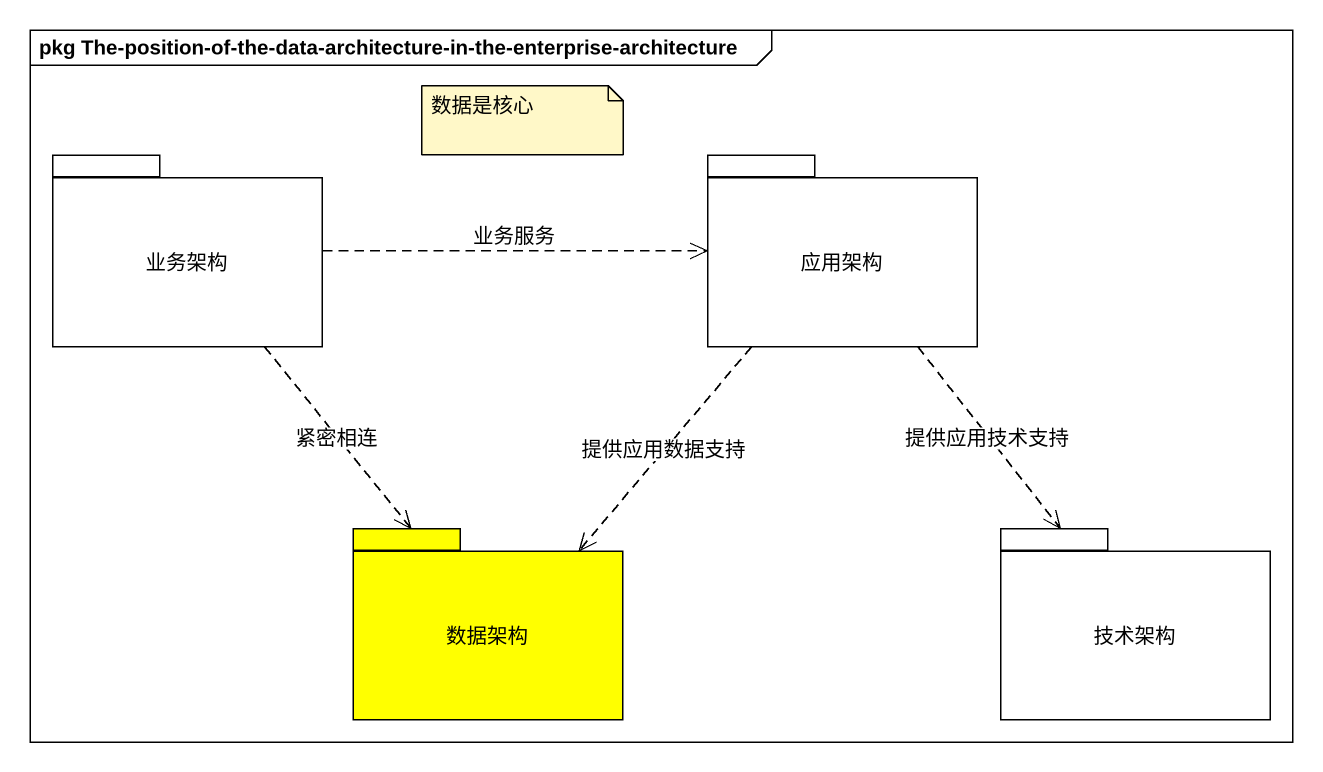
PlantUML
@startuml
mainframe pkg The-position-of-the-data-architecture-in-the-enterprise-architecture
package 业务架构 {
}
package 应用架构 {
}
package 数据架构 #FFFF00 {
}
package 技术架构 {
}
业务架构 .right.> 应用架构 : 业务服务
业务架构 ..> 数据架构 : 紧密相连
应用架构 ..> 数据架构 : 提供应用数据支持
应用架构 ..> 技术架构 : 提供应用技术支持
note as N1
  数据是核心
end note
@enduml
